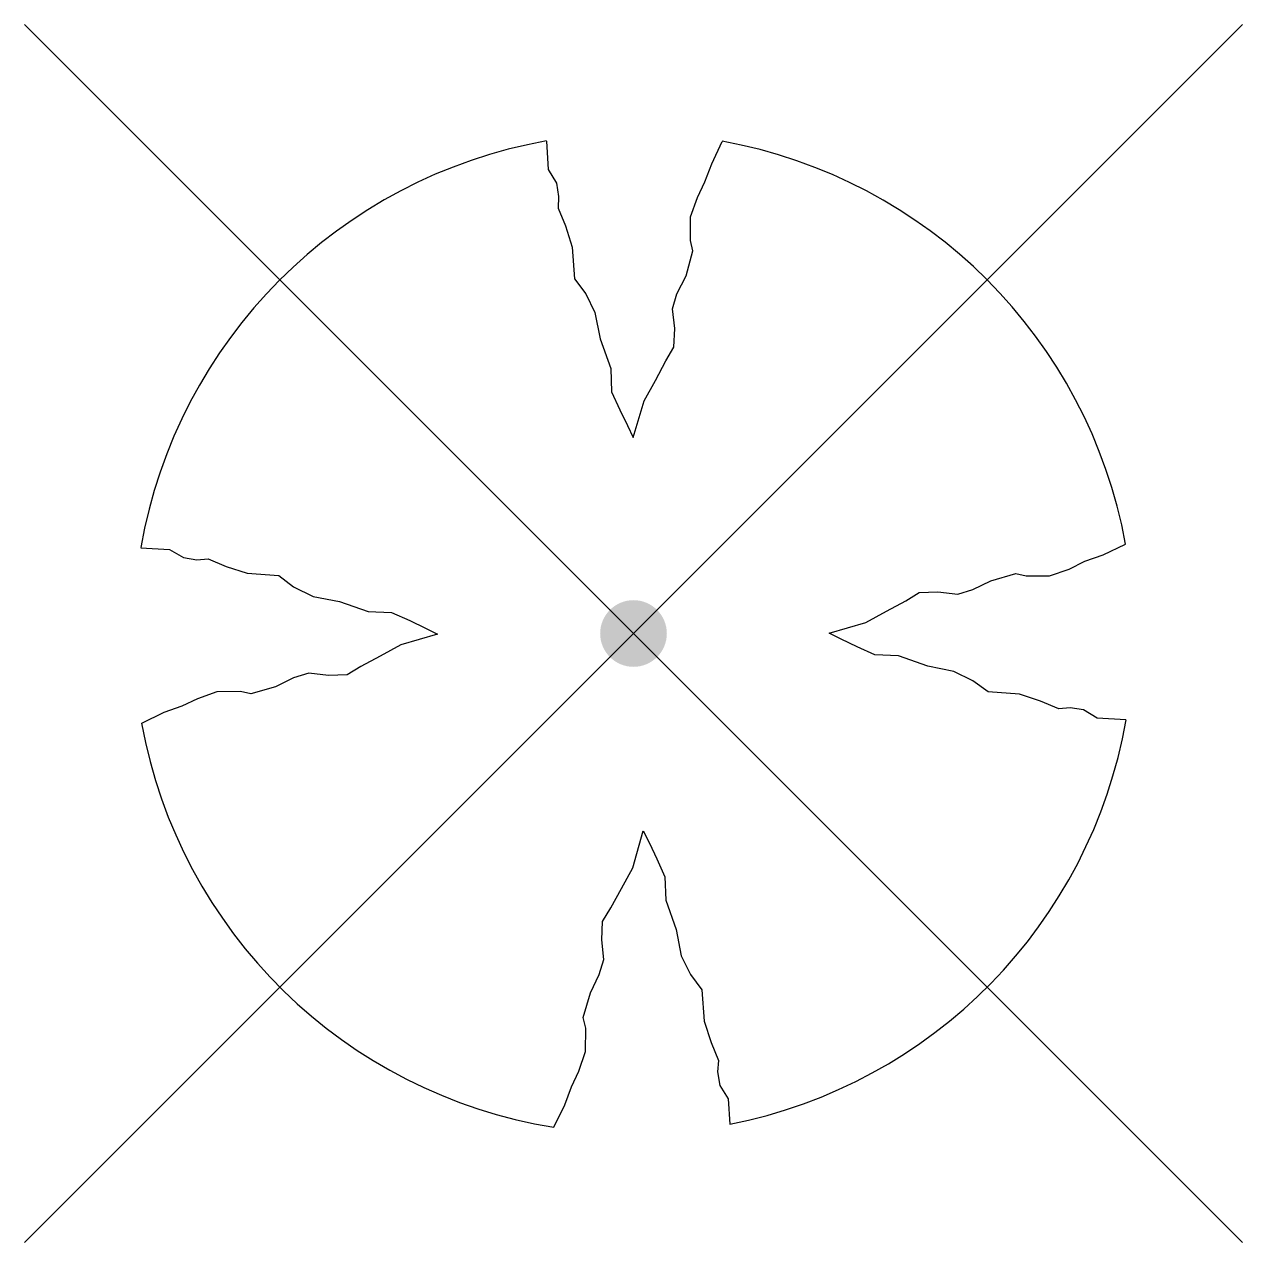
# Model space of a CAD drawing. Header units: metres. Extents: x -2.74 to 2.74, y -2.74 to 2.74.
import ezdxf

# ---------------------------------------------------------------- set-up
doc = ezdxf.new("R2010")
doc.units = ezdxf.units.M

msp = doc.modelspace()

# ---------------------------------------------------------------- hatches: boundary and pattern name
at = {"ltscale": 0.001}
h = msp.add_hatch(color=256, dxfattribs=at)
edge = h.paths.add_edge_path()
edge.add_arc((-0.002, 0.0034), 0.15, 0, 360)

# ---------------------------------------------------------------- linework, layer by layer
for p, q in [((-2.7425, -2.7371), (2.7385, 2.7438)), ((2.7385, -2.7371), (-2.7425, 2.7438))]:
    msp.add_line(p, q)
at = {"ltscale": 0.00075}
for p, q in [((-0.3098, -0.3045), (0.3059, 0.3112)), ((0.3059, -0.3045), (-0.3098, 0.3112))]:
    msp.add_line(p, q, dxfattribs=at)
at = {"flags": 128}
for points in [[(-0.3935, 2.219), (-0.386, 2.0907), (-0.3477, 2.03), (-0.3387, 1.9692), (-0.341, 1.9175), (-0.308, 1.8372), (-0.2772, 1.7412), (-0.2675, 1.5995), (-0.2165, 1.5312), (-0.176, 1.4472), (-0.1527, 1.3287), (-0.1047, 1.196), (-0.101, 1.091), (-0.0642, 1.01), (-0.0297, 0.9387), (-0.0035, 0.8847), (0.0453, 1.0497), (0.0963, 1.142), (0.1428, 1.2305), (0.1795, 1.2912), (0.184, 1.376), (0.1728, 1.4637), (0.193, 1.5312), (0.2343, 1.613), (0.265, 1.7255), (0.2545, 1.772), (0.2538, 1.8777), (0.2853, 1.9655), (0.319, 2.036), (0.3498, 2.117), (0.397, 2.2175)], [(-2.219, 0.389), (-2.0892, 0.3815), (-2.027, 0.3447), (-1.967, 0.335), (-1.916, 0.3395), (-1.835, 0.305), (-1.7405, 0.2742), (-1.598, 0.2637), (-1.5312, 0.2135), (-1.4435, 0.17), (-1.325, 0.1475), (-1.1952, 0.1017), (-1.0902, 0.098), (-1.0085, 0.0612), (-0.938, 0.0275), (-0.8832, -0.0003), (-1.0482, -0.0483), (-1.1412, -0.0993), (-1.229, -0.1458), (-1.2897, -0.1833), (-1.3737, -0.1863), (-1.4622, -0.1758), (-1.5312, -0.196), (-1.6122, -0.2365), (-1.7232, -0.268), (-1.7697, -0.2583), (-1.8762, -0.259), (-1.9632, -0.2898), (-2.0337, -0.3228), (-2.1155, -0.352), (-2.216, -0.4008)], [(2.2135, -0.385), (2.0838, -0.3775), (2.0223, -0.34), (1.963, -0.3303), (1.912, -0.3348), (1.8288, -0.3003), (1.7343, -0.2695), (1.5933, -0.259), (1.525, -0.2095), (1.4395, -0.1675), (1.3218, -0.1435), (1.1905, -0.097), (1.084, -0.0933), (1.0038, -0.0573), (0.9325, -0.022), (0.8785, 0.005), (1.0435, 0.053), (1.1358, 0.1032), (1.2235, 0.1505), (1.2835, 0.188), (1.3675, 0.191), (1.4575, 0.1797), (1.525, 0.2007), (1.606, 0.2405), (1.7185, 0.2735), (1.765, 0.263), (1.87, 0.2622), (1.9585, 0.2922), (2.029, 0.3282), (2.1108, 0.3575), (2.212, 0.4047)], [(-0.3597, -2.218), (-0.311, -2.1168), (-0.2802, -2.0365), (-0.248, -1.966), (-0.2172, -1.8775), (-0.2165, -1.7725), (-0.2277, -1.7245), (-0.1955, -1.6128), (-0.1565, -1.531), (-0.1355, -1.4635), (-0.1452, -1.375), (-0.1415, -1.2918), (-0.104, -1.231), (-0.0567, -1.1433), (-0.0057, -1.0503), (0.0408, -0.8845), (0.0693, -0.9393), (0.1023, -1.0098), (0.139, -1.0915), (0.1435, -1.1958), (0.19, -1.3278), (0.2125, -1.447), (0.2545, -1.531), (0.3048, -1.5993), (0.316, -1.741), (0.3468, -1.8363), (0.3805, -1.918), (0.376, -1.9683), (0.3865, -2.0305), (0.4233, -2.0898), (0.4315, -2.2045)]]:
    msp.add_lwpolyline(points, dxfattribs=at)
for start, end in [(100.0002, 170.1098), (10.2999, 79.792), (190.3241, 260.8433), (281.0946, 350.0621)]:
    msp.add_arc((-0.002, 0.0034), 2.25, start, end)

doc.saveas('drawing.dxf')
